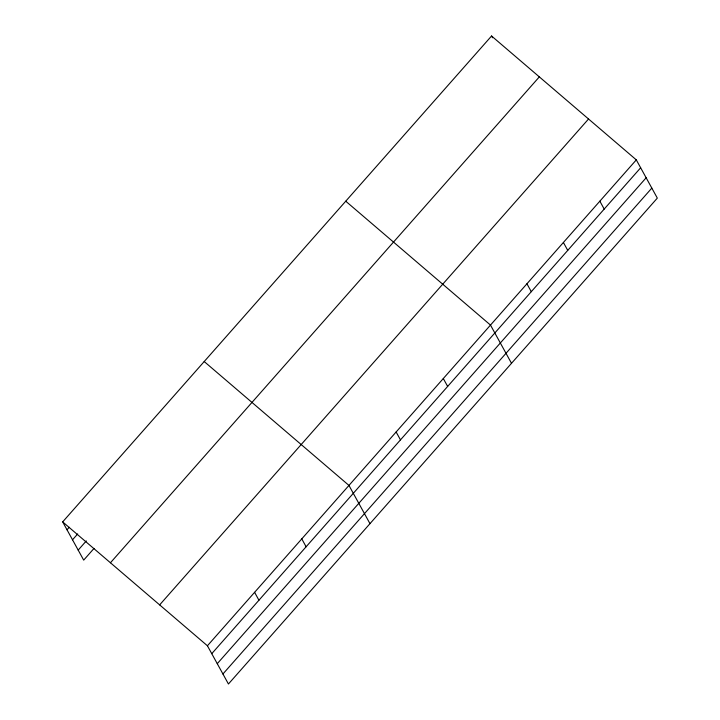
<?xml version="1.0" encoding="UTF-8"?>
<svg xmlns="http://www.w3.org/2000/svg" width="720" height="720" viewBox="0 0 720 720"><rect width="100%" height="100%" fill="white"/><g stroke="black" fill="none" stroke-linecap="round" stroke-linejoin="round"><path stroke-width="1.08" d="M62.676 521.892L491.562 36L636.309 159.876L657.324 198.108L228.438 684L207.423 645.777L62.676 521.892L83.691 560.124L94.005 548.433M67.014 529.794L69.228 527.292M72.522 539.802L77.679 533.952M78.183 550.116L86.292 540.927M110.439 562.77L539.334 76.878M159.651 604.89L588.546 118.998M207.423 645.777L636.309 159.876M211.761 653.67L640.656 167.778M217.269 663.678L646.155 177.786M222.93 673.992L651.825 188.1M345.744 201.204L490.491 325.08L511.506 363.312M204.21 361.548L348.957 485.424L369.972 523.656M599.859 201.177L604.197 209.079M491.562 36L492.525 37.755M563.4 242.478L567.747 250.38M526.941 283.779L531.288 291.681M443.313 378.531L447.651 386.433M396.135 431.982L400.473 439.875M301.779 538.875L306.117 546.777M254.601 592.326L258.939 600.228"/></g></svg>
